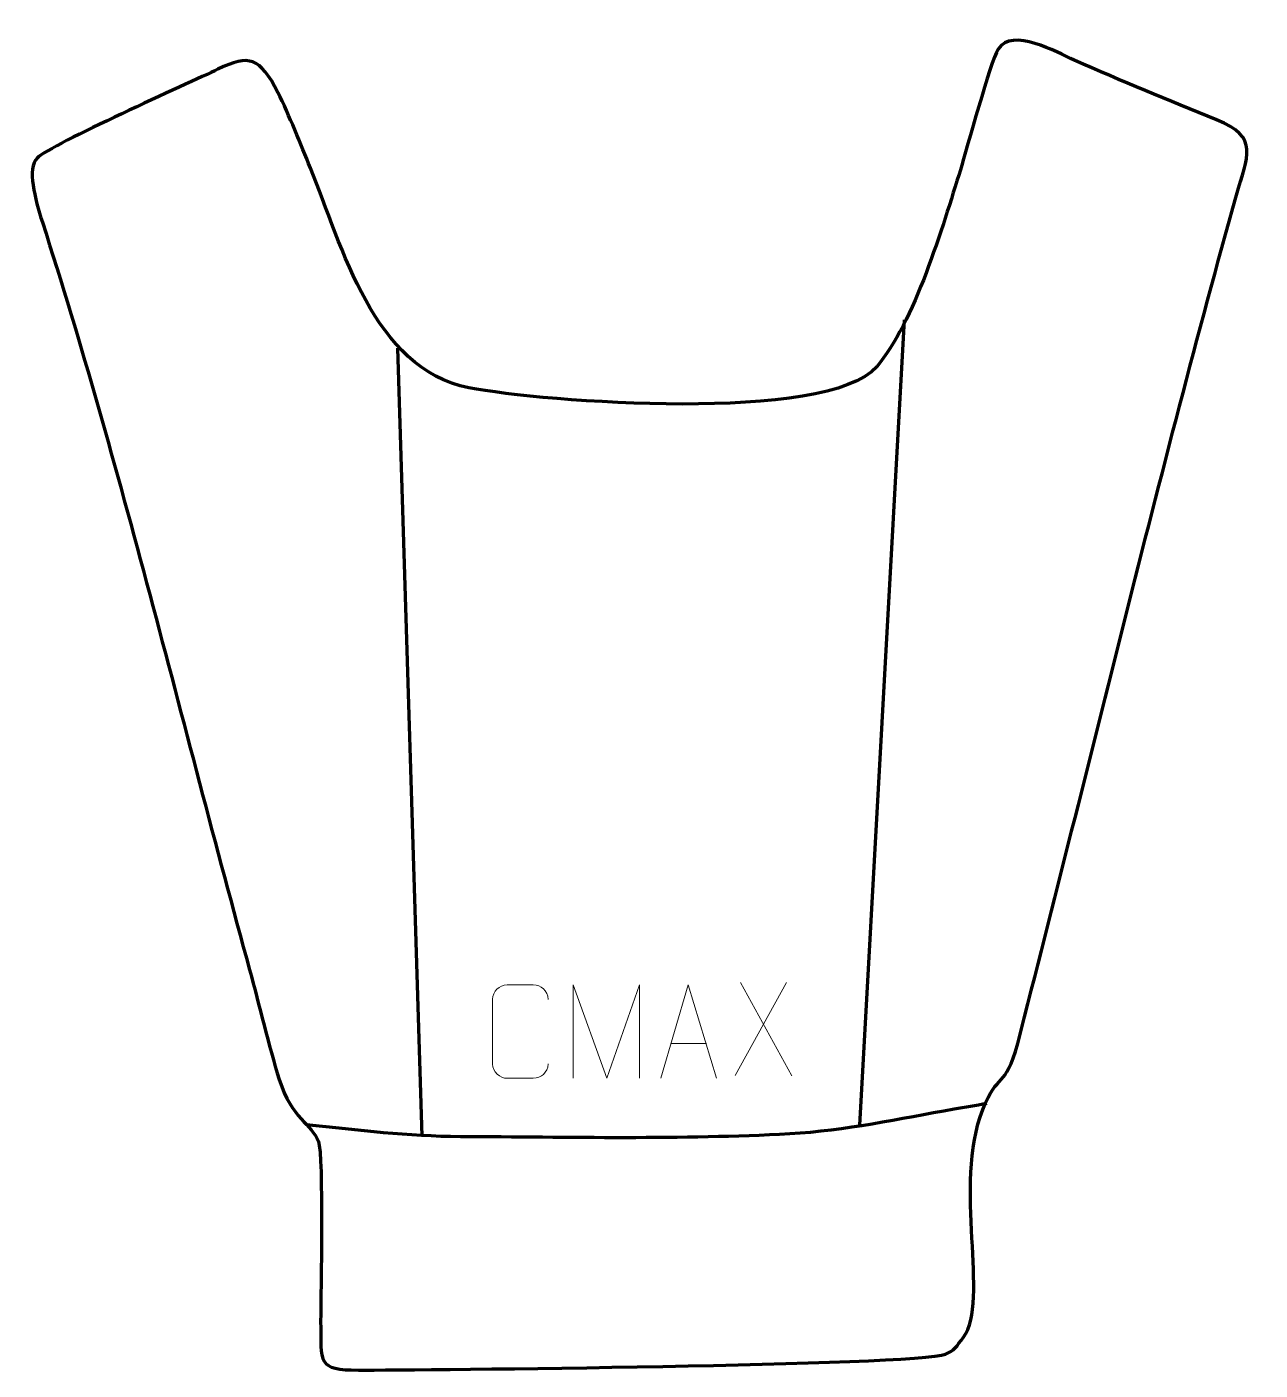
# Model space of a CAD drawing. Header units: millimetres. Extents: x -462 to -132, y 314 to 673.
import ezdxf

# ---------------------------------------------------------------- set-up
doc = ezdxf.new("R2010")
doc.units = ezdxf.units.MM
doc.header["$MEASUREMENT"] = 0
doc.layers.add('layer 2', color=7, linetype='Continuous')
doc.layers.add('layer 3', color=7, linetype='Continuous')

msp = doc.modelspace()

# ---------------------------------------------------------------- linework, layer by layer
at = {"layer": 'layer 2', "color": 142, "lineweight": 158}
for points in [[(-239.2795, 379.3092), (-239.2795, 379.3092), (-227.3997, 594.7044), (-227.3997, 594.7044)], [(-362.9096, 587.1573), (-362.9096, 587.1573), (-356.4493, 376.4205), (-356.4493, 376.4205)]]:
    msp.add_open_spline(points, degree=3, dxfattribs=at)
msp.add_open_spline([(-387.3578, 379.5121), (-373.3201, 378.108), (-360.2428, 376.4137), (-346.0831, 376.3467), (-346.0831, 376.3467), (-317.201, 376.2048), (-286.8153, 375.5333), (-258.0635, 377.1013), (-258.0635, 377.1013), (-243.1995, 377.912), (-228.7245, 381.1111), (-214.1017, 383.6797), (-214.1017, 383.6797), (-211.1826, 384.1864), (-208.2637, 384.6932), (-205.3446, 385.1999)], degree=3, knots=[0, 0, 0, 0, 0.2, 0.2, 0.2, 0.2, 0.4, 0.4, 0.4, 0.4, 0.6, 0.6, 0.6, 0.6, 1, 1, 1, 1], dxfattribs=at)
at = {"layer": 'layer 3', "color": 242, "lineweight": 158}
msp.add_open_spline([(-386.1703, 635.2185), (-377.7417, 614.3661), (-369.4139, 581.5406), (-343.8631, 576.5061), (-343.8631, 576.5061), (-323.8413, 572.701), (-248.0686, 566.8898), (-234.7986, 582.1658), (-234.7986, 582.1658), (-224.799, 593.6771), (-217.0842, 619.8204), (-212.429, 634.7966), (-212.429, 634.7966), (-210.6563, 640.617), (-204.4127, 663.6891), (-202.321, 667.0412), (-202.321, 667.0412), (-198.5848, 673.0286), (-186.6852, 666.2121), (-182.0087, 664.1426), (-182.0087, 664.1426), (-169.2214, 658.4958), (-156.8731, 653.3869), (-143.9189, 648.1763), (-143.9189, 648.1763), (-132.2634, 643.4881), (-135.6589, 638.5321), (-138.5939, 628.0278), (-138.5939, 628.0278), (-159.5089, 553.1744), (-177.5791, 476.5919), (-197.0966, 401.2209), (-197.0966, 401.2209), (-200.4892, 388.6435), (-202.4194, 393.8684), (-206.4453, 383.518), (-206.4453, 383.518), (-214.3693, 363.1462), (-204.4651, 332.5315), (-211.6178, 322.627), (-211.6178, 322.627), (-213.3767, 320.1915), (-214.1685, 319.0295), (-216.4274, 318.1163), (-216.4274, 318.1163), (-224.0457, 315.0361), (-358.0208, 313.8782), (-373.3513, 313.8588), (-373.3513, 313.8588), (-384.4294, 313.8446), (-383.4128, 315.7722), (-383.4923, 326.9821), (-383.4923, 326.9821), (-383.5092, 334.4609), (-382.6467, 371.039), (-384.1089, 374.9795), (-384.1089, 374.9795), (-385.9004, 379.8071), (-391.2006, 380.8967), (-394.5548, 391.5384), (-394.5548, 391.5384), (-397.4337, 400.6721), (-399.8877, 411.4231), (-402.4892, 420.869), (-402.4892, 420.869), (-420.6334, 486.7834), (-437.0638, 555.9632), (-457.8975, 620.7843), (-457.8975, 620.7843), (-459.9225, 627.0848), (-462.0543, 635.1793), (-459.267, 637.9436), (-459.267, 637.9436), (-455.4848, 641.6947), (-418.8589, 657.9295), (-410.9495, 661.6921), (-410.9495, 661.6921), (-402.5361, 665.7356), (-399.7561, 664.9039), (-394.9506, 655.5184), (-394.9506, 655.5184), (-391.7677, 649.3021), (-389.0045, 641.7447), (-386.1703, 635.2185)], degree=3, knots=[0, 0, 0, 0, 0.04545455, 0.04545455, 0.04545455, 0.04545455, 0.09090909, 0.09090909, 0.09090909, 0.09090909, 0.13636364, 0.13636364, 0.13636364, 0.13636364, 0.18181818, 0.18181818, 0.18181818, 0.18181818, 0.22727273, 0.22727273, 0.22727273, 0.22727273, 0.27272727, 0.27272727, 0.27272727, 0.27272727, 0.31818182, 0.31818182, 0.31818182, 0.31818182, 0.36363636, 0.36363636, 0.36363636, 0.36363636, 0.40909091, 0.40909091, 0.40909091, 0.40909091, 0.45454545, 0.45454545, 0.45454545, 0.45454545, 0.5, 0.5, 0.5, 0.5, 0.54545455, 0.54545455, 0.54545455, 0.54545455, 0.59090909, 0.59090909, 0.59090909, 0.59090909, 0.63636364, 0.63636364, 0.63636364, 0.63636364, 0.68181818, 0.68181818, 0.68181818, 0.68181818, 0.72727273, 0.72727273, 0.72727273, 0.72727273, 0.77272727, 0.77272727, 0.77272727, 0.77272727, 0.81818182, 0.81818182, 0.81818182, 0.81818182, 0.86363636, 0.86363636, 0.86363636, 0.86363636, 0.90909091, 0.90909091, 0.90909091, 0.90909091, 1, 1, 1, 1], dxfattribs=at)
at = {"layer": 'layer 3', "color": 250, "lineweight": 9}
for points, knots in [([(-322.6609, 395.7101), (-322.8007, 393.3867), (-324.4779, 391.9071), (-326.6256, 391.8963), (-326.6256, 391.8963), (-328.9575, 391.8967), (-331.2894, 391.8967), (-333.6209, 391.8963), (-333.6209, 391.8963), (-335.5459, 391.7909), (-337.518, 393.6754), (-337.5068, 395.6927), (-337.5068, 395.6927), (-337.5064, 401.4628), (-337.5064, 407.2325), (-337.5068, 413.0018), (-337.5068, 413.0018), (-337.5026, 415.1399), (-335.7559, 416.8591), (-333.6035, 416.8456), (-333.6035, 416.8456), (-331.2778, 416.8456), (-328.9517, 416.8456), (-326.6256, 416.8456), (-326.6256, 416.8456), (-324.679, 416.8811), (-322.6876, 415.3896), (-322.6609, 412.952)], [0, 0, 0, 0, 0.125, 0.125, 0.125, 0.125, 0.25, 0.25, 0.25, 0.25, 0.375, 0.375, 0.375, 0.375, 0.5, 0.5, 0.5, 0.5, 0.625, 0.625, 0.625, 0.625, 0.75, 0.75, 0.75, 0.75, 1, 1, 1, 1]), ([(-315.9264, 391.8902), (-315.9264, 391.8902), (-315.9264, 416.8481), (-315.9264, 416.8481), (-315.9264, 416.8481), (-315.9264, 416.8481), (-307.0013, 391.8902), (-307.0013, 391.8902), (-307.0013, 391.8902), (-307.0013, 391.8902), (-298.2414, 416.8476), (-298.2414, 416.8476), (-298.2414, 416.8476), (-298.2414, 416.8476), (-298.2414, 391.8902), (-298.2414, 391.8902)], [0, 0, 0, 0, 0.2, 0.2, 0.2, 0.2, 0.4, 0.4, 0.4, 0.4, 0.6, 0.6, 0.6, 0.6, 1, 1, 1, 1]), ([(-292.5544, 391.8924), (-292.5544, 391.8924), (-285.1834, 416.8459), (-285.1834, 416.8459), (-285.1834, 416.8459), (-285.1834, 416.8459), (-277.6135, 391.8924), (-277.6135, 391.8924)], [0, 0, 0, 0, 0.33333333, 0.33333333, 0.33333333, 0.33333333, 1, 1, 1, 1])]:
    msp.add_open_spline(points, degree=3, knots=knots, dxfattribs=at)
for points in [[(-258.9337, 417.5122), (-258.9337, 417.5122), (-272.6743, 392.6164), (-272.6743, 392.6164)], [(-271.2197, 417.5122), (-271.2197, 417.5122), (-257.4791, 392.5587), (-257.4791, 392.5587)], [(-289.8318, 401.1418), (-289.8318, 401.1418), (-280.3361, 401.1418), (-280.3361, 401.1418)]]:
    msp.add_open_spline(points, degree=3, dxfattribs=at)

doc.saveas('drawing.dxf')
